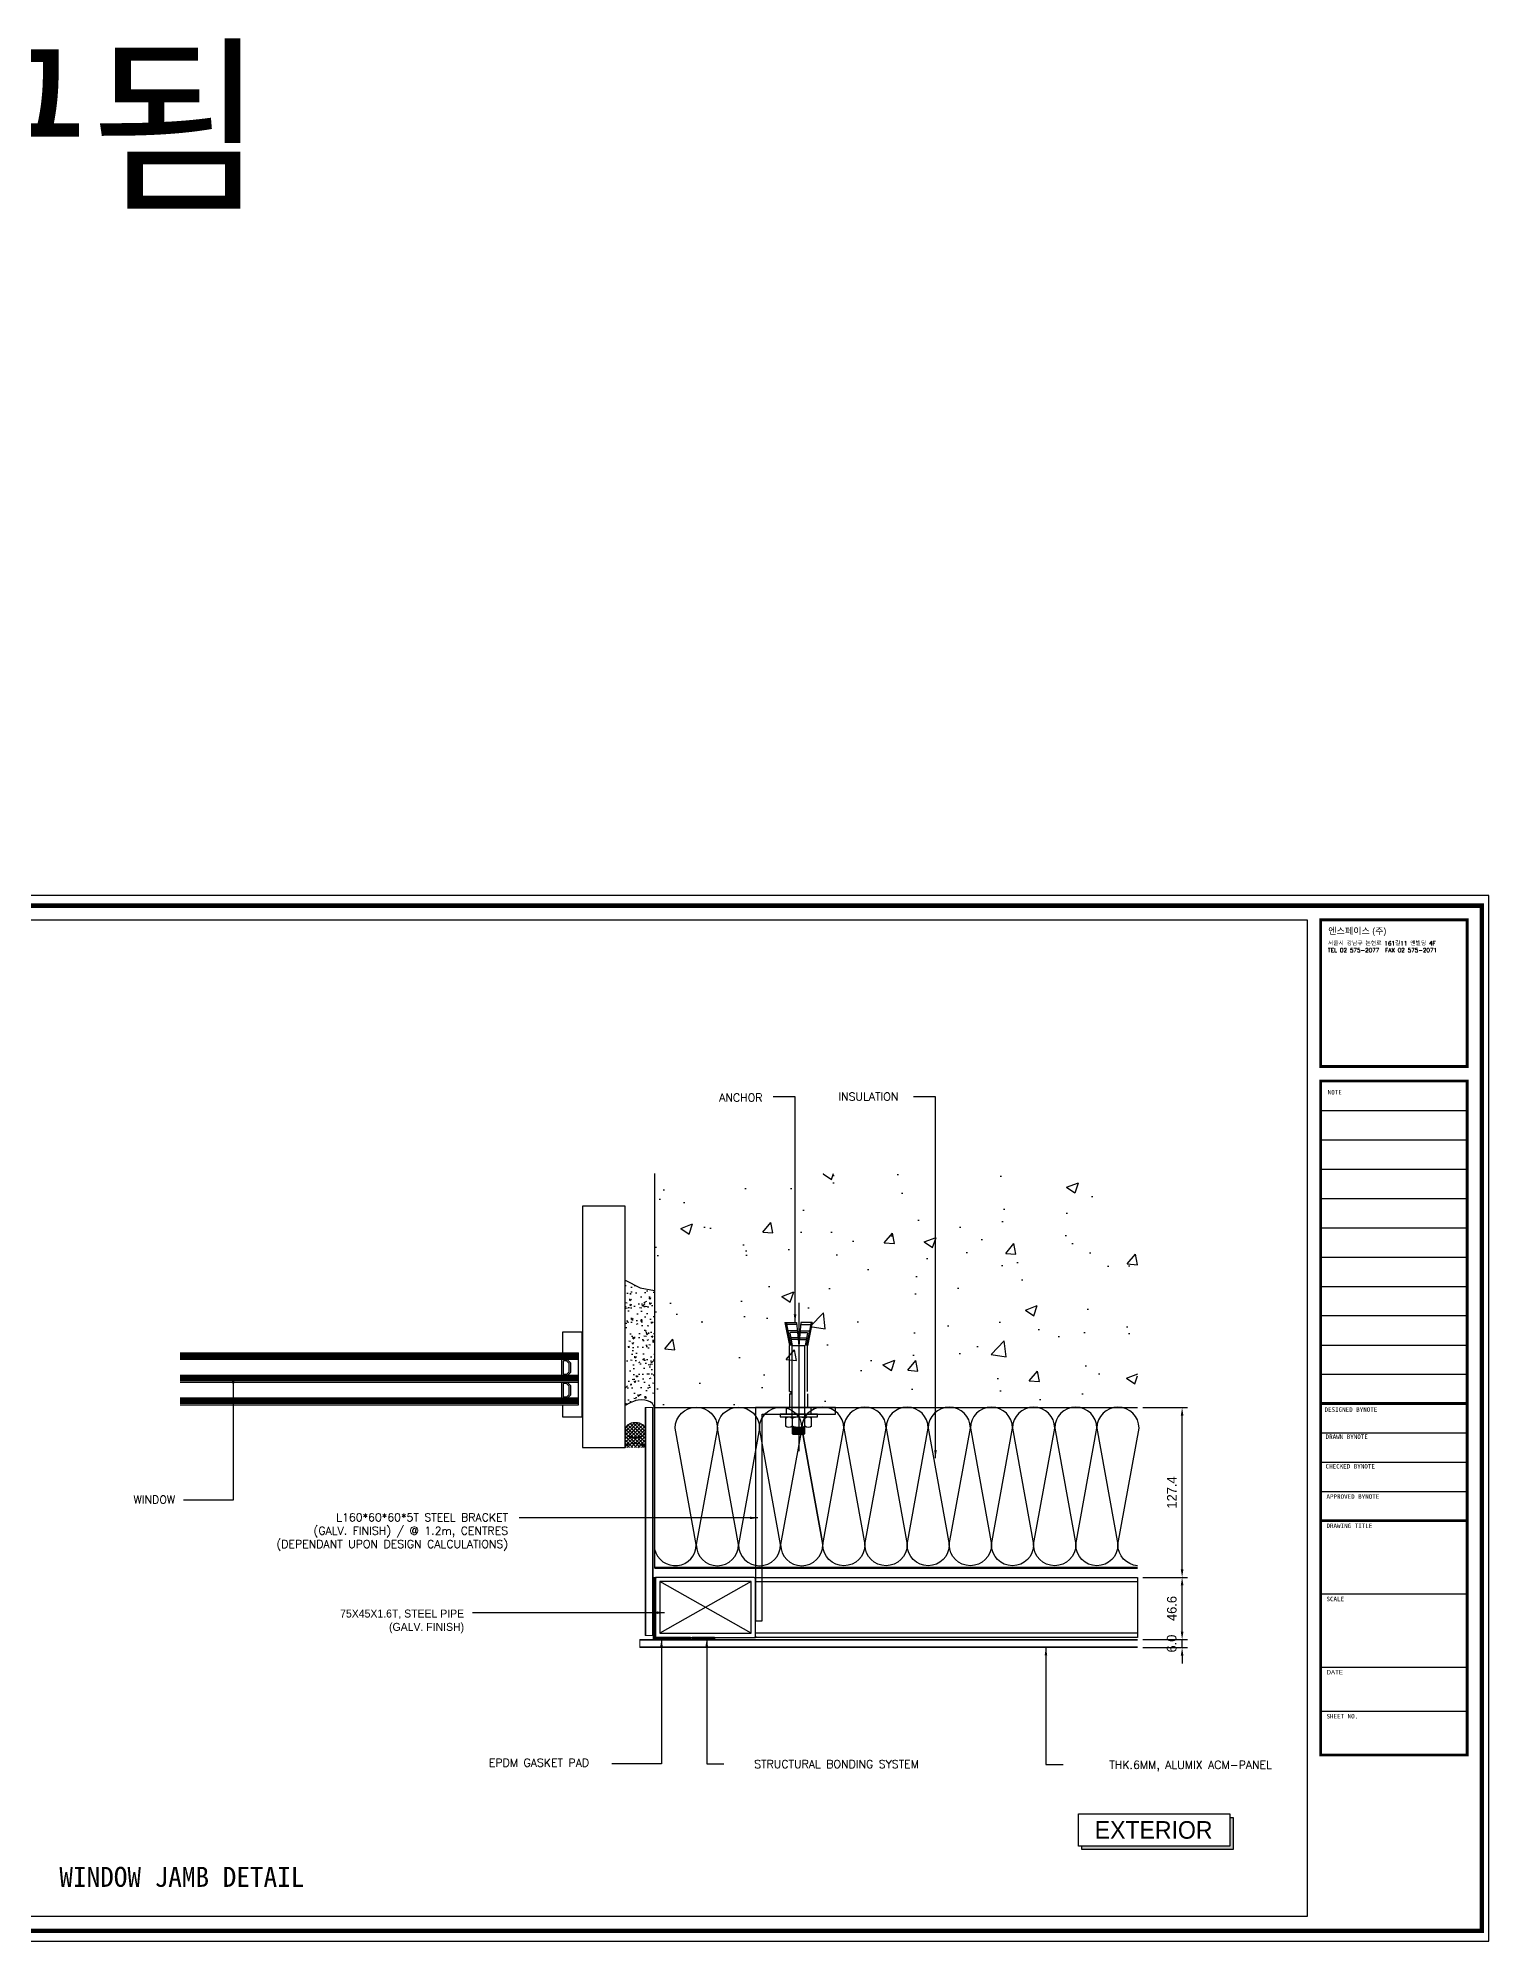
# Model space of a CAD drawing. Header units: millimetres. Extents: x 7297 to 60227, y -7497 to 19324.
# Drawn here: x 11830 to 12917, y 15577 to 17004 of the extents above; entities that cross this region are included whole.
import ezdxf
from ezdxf.enums import TextEntityAlignment as Align

# ---------------------------------------------------------------- set-up
doc = ezdxf.new("R2010")
doc.units = ezdxf.units.MM
doc.linetypes.add('HIDDEN', pattern=[0.375, 0.25, -0.125])
doc.layers.add('NS_AL_PANEL', color=32, linetype='Continuous', lineweight=9)
for name, color, linetype in [('NS_BRACKET_NUTS', 1, 'Continuous'), ('NS_CAULKING', 8, 'Continuous'), ('NS_COL_L-GREY', 8, 'Continuous'), ('NS_COL_MAGENTA', 6, 'Continuous'), ('NS_CON', 8, 'Continuous'), ('NS_DIM', 1, 'Continuous'), ('NS_FORM', 7, 'Continuous'), ('NS_FRAME', 253, 'Continuous'), ('NS_GASKET_3M', 150, 'Continuous'), ('NS_INSUL', 8, 'Continuous'), ('NS_PIPE_FRAME', 2, 'Continuous'), ('NS_TEXT', 2, 'Continuous'), ('NS_TEXT_TITLE', 141, 'Continuous'), ('NS_WATERPROOF', 150, 'Continuous')]:
    doc.layers.add(name, color=color, linetype=linetype)
doc.styles.add('Expo M', font='Expo M.ttf')
doc.styles.add('HGTXT', font='romans.shx', dxfattribs={"bigfont": 'whgtxt.shx'})
doc.styles.add('HY울릉도L', font='')
doc.styles.add('style1', font='simplex.shx')
doc.styles.add('돋움', font='')
doc.styles.get('HY울릉도L').set_extended_font_data('Dotum')
doc.styles.get('돋움').set_extended_font_data('Dotum')
doc.dimstyles.new('N-SPACE', dxfattribs={"dimscale": 4, "dimtxt": 1.8, "dimasz": 1.5, "dimexe": 1, "dimexo": 1, "dimgap": 1, "dimtad": 1, "dimtoh": 1, "dimdec": 1, "dimzin": 1, "dimdsep": 46, "dimtxsty": 'Expo M', "dimcen": 2, "dimclrd": 1, "dimclre": 1, "dimclrt": 2, "dimadec": 1, "dimazin": 0, "dimtfac": 1, "dimtdec": 1, "dimtix": 1, "dimtmove": 1, "dimatfit": 3, "dimfxl": 1, "dimtolj": 1, "dimtzin": 1, "dimarcsym": 0})
pattern_1 = [(225, (-3538512.0568, -3923753.9145), (1.3258252147, -1.3258252147), []), (315, (-3538512.0568, -3923753.9145), (1.3258252147, 1.3258252147), [])]

# ---------------------------------------------------------------- blocks, each defined once
blk = doc.blocks.new('AL-TEMPLATE')
at = {"color": 8}
for p, q in [((2716.8, 1393), (2800, 1393)), ((2716.8, 1376.3), (2800, 1376.3)), ((2716.8, 1359.7), (2800, 1359.7)), ((2716.8, 1343), (2800, 1343)), ((2716.8, 1326.4), (2800, 1326.4)), ((2716.8, 1309.8), (2800, 1309.8)), ((2716.8, 1293.1), (2800, 1293.1)), ((2716.8, 1276.5), (2800, 1276.5)), ((2716.8, 1259.8), (2800, 1259.8)), ((2716.8, 1243.2), (2800, 1243.2)), ((2716.8, 1209.9), (2800, 1209.9)), ((2716.8, 1193.3), (2800, 1193.3)), ((2716.8, 1176.6), (2800, 1176.6)), ((2716.8, 1118.4), (2800, 1118.4)), ((2716.8, 1076.8), (2800, 1076.8)), ((2716.8, 1051.8), (2800, 1051.8))]:
    blk.add_line(p, q, dxfattribs=at)
at = {"color": 7, "ltscale": 2}
blk.add_lwpolyline([(1972.3, 1515.2), (1972.3, 921.2), (2812.3, 921.2), (2812.3, 1515.2)], close=True, dxfattribs=at)
at = {"color": 8}
for points, const_width in [([(1976.3, 1509.4), (2808.3, 1509.4), (2808.3, 927), (1976.3, 927)], 2.5), ([(2716.8, 1501.3), (2800, 1501.3), (2800, 1418.1), (2716.8, 1418.1)], 1.66), ([(2716.8, 1409.8), (2800, 1409.8), (2800, 1026.9), (2716.8, 1026.9)], 1.66)]:
    blk.add_lwpolyline(points, close=True, dxfattribs=dict(at, const_width=const_width))
at = {"color": 9}
blk.add_lwpolyline([(1984.1, 1501.3), (2709.1, 1501.3), (2709.1, 935.2), (1984.1, 935.2)], close=True, dxfattribs=at)
at = {"color": 8, "const_width": 1.66}
for points in [[(2716.8, 1226.6), (2800, 1226.6)], [(2716.8, 1160), (2800, 1160)]]:
    blk.add_lwpolyline(points, dxfattribs=at)
at = {"color": 146, "true_color": 0x105689, "insert": (2721.1, 1496.9), "char_height": 3.67, "attachment_point": 1, "style": 'HGTXT'}
blk.add_mtext('{\\fExpo M|b0|i0|c129|p18;엔스페이스 (주)}', dxfattribs=at)
at = {"insert": (2720.9, 1489.2), "char_height": 2.349, "attachment_point": 1, "style": 'HGTXT'}
blk.add_mtext('서울시 강남구 논현로 161길11 엔빌딩 4F\\PTEL 02 575-2077  FAX 02 575-2071', dxfattribs=at)
at = {"color": 8, "width": 438.968, "attachment_point": 1}
for s, insert, char_height in [('NOTE', (2720.8, 1404.7), 2.56), ('DESIGNED BYNOTE', (2719, 1224.4), 2.556), ('DRAWN BYNOTE', (2719.6, 1209), 2.556), ('CHECKED BYNOTE', (2719.6, 1192.2), 2.556), ('APPROVED BYNOTE', (2720.1, 1175), 2.556), ('DRAWING TITLE', (2720.1, 1158.4), 2.556), ('SCALE', (2720.1, 1116.8), 2.56), ('{\\fﾱﾼﾸﾲ|b0|i0|c129|p49;DATE}', (2720.1, 1075.2), 2.556), ('SHEET NO.', (2720.1, 1050.2), 2.56)]:
    blk.add_mtext(s, dxfattribs=dict(at, insert=insert, char_height=char_height))
blk = doc.blocks.new('al-anchor')
for p, q in [((450.1, 842.4), (450.1, 731)), ((439.9, 827.7), (443.4, 810.2)), ((439.9, 827.7), (448.5, 827.7)), ((440.8, 827.7), (444.3, 810.3)), ((448.5, 827.7), (450.1, 810.2)), ((451.8, 827.7), (450.1, 810.2)), ((460.4, 827.7), (451.8, 827.7)), ((459.4, 827.7), (455.9, 810.3)), ((460.4, 827.7), (456.9, 810.3)), ((448.6, 826.2), (441.2, 826.2)), ((449.1, 821.3), (442.1, 821.3)), ((443.5, 819.5), (445.3, 810.3)), ((449.2, 820), (444, 820)), ((449.6, 816.1), (444.1, 816.1)), ((449.7, 814.8), (444.4, 814.8)), ((450.6, 814.8), (455.9, 814.8)), ((450.7, 816.1), (456.1, 816.1)), ((451.1, 820), (456.3, 820)), ((451.2, 821.3), (458.2, 821.3)), ((451.7, 826.2), (459.1, 826.2)), ((456.8, 819.5), (455, 810.3)), ((443.4, 775.8), (443.4, 810.2)), ((445.4, 755.9), (445.4, 810.2)), ((445.4, 810.2), (454.9, 810.2)), ((454.9, 755.9), (454.9, 810.2)), ((456.9, 775.8), (456.9, 810.3)), ((443.4, 774.2), (443.4, 763.9)), ((455.7, 774.2), (455.7, 775.8)), ((456.9, 775.8), (455.7, 775.8)), ((456.9, 774.2), (455.7, 774.2)), ((456.9, 774.2), (456.9, 763.9)), ((440.9, 763.9), (440.9, 758.9)), ((459.4, 763.9), (440.9, 763.9)), ((459.4, 763.9), (459.4, 758.9)), ((440.4, 749.9), (440.4, 755.9)), ((445.4, 744.4), (445.4, 755.9)), ((454.9, 748.9), (445.4, 748.9)), ((454.9, 748.4), (445.4, 748.4)), ((454.9, 747.9), (445.4, 747.9)), ((454.9, 747.4), (445.4, 747.4)), ((454.9, 746.9), (445.4, 746.9)), ((454.9, 746.4), (445.4, 746.4)), ((454.9, 745.9), (445.4, 745.9)), ((454.9, 745.4), (445.4, 745.4)), ((454.9, 744.9), (445.4, 744.9)), ((454.9, 744.4), (445.4, 744.4)), ((445.4, 744.4), (445.9, 743.9)), ((454.4, 743.9), (445.9, 743.9)), ((454.4, 743.9), (454.9, 744.4)), ((454.9, 755.9), (454.9, 744.4)), ((459.9, 755.9), (459.9, 749.9))]:
    blk.add_line(p, q)
blk.add_lwpolyline([(436, 758.9), (464, 758.9), (464, 756.9), (436, 756.9)], close=True)
for centre, radius, start, end in [((444, 819.5), 0.513, 91.5299, 176.3045), ((456.3, 819.5), 0.513, 3.6955, 88.4701), ((442.9, 753.3), 3.58, 45.683, 134.317), ((450.1, 745.3), 11.6, 65.7903, 114.2097), ((457.4, 753.3), 3.58, 45.683, 134.317), ((442.9, 752.4), 3.58, 225.683, 314.317), ((450.1, 760.4), 11.6, 245.7903, 294.2097), ((457.4, 752.4), 3.58, 225.683, 314.317)]:
    blk.add_arc(centre, radius, start, end)
blk = doc.blocks.new('*D943')
at = {"layer": 'NS_DIM', "color": 1, "lineweight": -2, "transparency": 16777216}
for p, q in [((12687, 15808.8), (12687, 15814.8)), ((12657.6, 15802.8), (12691, 15802.8)), ((12687, 15796.8), (12687, 15802.8)), ((12657.6, 15796.8), (12691, 15796.8)), ((12687, 15790.8), (12687, 15784.8))]:
    blk.add_line(p, q, dxfattribs=at)
at = {"layer": 'NS_DIM', "color": 1, "transparency": 16777216}
for points in [[(12686, 15808.8), (12688, 15808.8), (12687, 15802.8)], [(12686, 15790.8), (12688, 15790.8), (12687, 15796.8)]]:
    blk.add_solid(points, dxfattribs=at)
at = {"layer": 'NS_DIM', "color": 2, "transparency": 16777216, "insert": (12679.2, 15799.8), "char_height": 7.2, "attachment_point": 5, "rotation": 90, "style": 'Expo M'}
blk.add_mtext('\\A1;6.0', dxfattribs=at)
blk = doc.blocks.new('*D942')
at = {"layer": 'NS_DIM', "color": 1, "lineweight": -2, "transparency": 16777216}
for p, q in [((12657.6, 15849.4), (12691, 15849.4)), ((12687, 15808.8), (12687, 15843.4)), ((12657.6, 15802.8), (12691, 15802.8))]:
    blk.add_line(p, q, dxfattribs=at)
at = {"layer": 'NS_DIM', "color": 1, "transparency": 16777216}
for points in [[(12686, 15843.4), (12688, 15843.4), (12687, 15849.4)], [(12686, 15808.8), (12688, 15808.8), (12687, 15802.8)]]:
    blk.add_solid(points, dxfattribs=at)
at = {"layer": 'NS_DIM', "color": 2, "transparency": 16777216, "insert": (12679.3, 15826.1), "char_height": 7.2, "attachment_point": 5, "rotation": 90, "style": 'Expo M'}
blk.add_mtext('\\A1;46.6', dxfattribs=at)
blk = doc.blocks.new('*D941')
at = {"layer": 'NS_DIM', "color": 1, "lineweight": -2, "transparency": 16777216}
for p, q in [((12657.6, 15976.8), (12691, 15976.8)), ((12687, 15855.4), (12687, 15970.8)), ((12657.6, 15849.4), (12691, 15849.4))]:
    blk.add_line(p, q, dxfattribs=at)
at = {"layer": 'NS_DIM', "color": 1, "transparency": 16777216}
for points in [[(12686, 15970.8), (12688, 15970.8), (12687, 15976.8)], [(12686, 15855.4), (12688, 15855.4), (12687, 15849.4)]]:
    blk.add_solid(points, dxfattribs=at)
at = {"layer": 'NS_DIM', "color": 2, "transparency": 16777216, "insert": (12679.3, 15913.1), "char_height": 7.2, "attachment_point": 5, "rotation": 90, "style": 'Expo M'}
blk.add_mtext('\\A1;127.4', dxfattribs=at)
blk = doc.blocks.new('*U99')
for p, q in [((1, 75), (0, 75)), ((0, 74), (0, 75)), ((0, 74), (0, 1)), ((44, 75), (1, 75)), ((3.2, 3.2), (41.8, 71.8)), ((41.8, 3.2), (3.2, 71.8)), ((44, 75), (45, 75)), ((45, 74), (45, 75)), ((45, 1), (45, 74)), ((0, 1), (0, 0)), ((1, 0), (0, 0)), ((45, 1), (45, 0)), ((1, 0), (44, 0)), ((44, 0), (45, 0))]:
    blk.add_line(p, q)
blk.add_lwpolyline([(3.2, 71.8), (3.2, 3.2), (41.8, 3.2), (41.8, 71.8)], close=True)
for centre, start, end in [((1, 74), 90, 180), ((44, 74), 0, 90), ((1, 1), 180, 270), ((44, 1), 270, 0)]:
    blk.add_arc(centre, 1, start, end)
blk = doc.blocks.new('*U151')
blk.add_lwpolyline([(0, 0), (45, 0), (45, 286.4), (0, 286.4)], close=True)
at = {"linetype": 'HIDDEN'}
blk.add_lwpolyline([(3.2, 0), (41.8, 0), (41.8, 286.4), (3.2, 286.4)], close=True, dxfattribs=at)

msp = doc.modelspace()

# ---------------------------------------------------------------- hatches: boundary and pattern name
at = {"layer": 'NS_CAULKING'}
h = msp.add_hatch(dxfattribs=at)
h.set_pattern_fill('NET', color=256, scale=15, angle=225, style=0)
h.set_pattern_definition(pattern_1)
edge = h.paths.add_edge_path()
edge.add_ellipse((12277.14, 15959.82), major_axis=(-7.5, 0), ratio=0.7810297, start_angle=0, end_angle=360)
edge.add_line((12277.14, 15953.97), (12277.14, 15949.84))
edge.add_ellipse((12277.14, 15946.85), major_axis=(7.5, 0), ratio=0.4, start_angle=0, end_angle=180, ccw=False)
edge.add_line((12284.64, 15946.85), (12284.64, 15961.01))
edge.add_line((12284.64, 15961.01), (12284.43, 15961.15))
h = msp.add_hatch(dxfattribs=at)
h.set_pattern_fill('NET', color=256, scale=15, angle=225, style=0)
h.set_pattern_definition(pattern_1)
edge = h.paths.add_edge_path()
edge.add_ellipse((12277.14, 15959.82), major_axis=(-7.5, 0), ratio=0.7810297, start_angle=0, end_angle=360)
edge.add_line((12269.64, 15959.82), (12269.64, 15946.85))
edge.add_ellipse((12277.14, 15946.85), major_axis=(7.5, 0), ratio=0.4, start_angle=0, end_angle=180, ccw=False)
edge.add_line((12277.14, 15949.84), (12277.14, 15953.97))
at = {"layer": 'NS_COL_L-GREY'}
h = msp.add_hatch(dxfattribs=at)
h.set_pattern_fill('AR-CONC', color=256, scale=2, angle=90, style=0)
h.set_pattern_definition([(40, (3581735.576, -3940760), (-1.2550427, 14.345203652), [1.5, -16.5]), (95, (3581735.576, -3940760), (15.043842674, -2.775026672), [1.2, -13.2]), (349.5486, (3581735.471, -3940758.804), (13.78879084, 11.570187634), [1.2748038, -14.02284224]), (43.8158, (3581739.576, -3940760), (-3.310380287, 21.34482097), [2.25, -24.75]), (353.3644, (3581739.3, -3940758.22), (19.48235742, 18.69325411), [1.91220576, -21.03426]), (98.8158, (3581739.576, -3940760), (19.48237202, 18.6932389), [1.8, -19.8]), (69, (3581738.576, -3940758), (-8.052377813, 11.938141042), [1.5, -16.5]), (124, (3581738.576, -3940758), (14.5030009, 4.86630664), [1.2, -13.2]), (18.5486, (3581737.905, -3940757.005), (6.450609934, 16.80445257), [1.2748038, -14.02284224]), (52.5, (3581735.576, -3940759.9995), (6.6578770766, 0.2431971063), [0, -13.04, 0, -13.4, 0, -13.25]), (82.5, (3581735.576, -3940759.9995), (7.888234238, 5.261390749), [0, -7.64, 0, -12.74, 0, -5.05]), (122.5, (3581735.576, -3940764.4595), (-0.4510974347, 10.6764487234), [0, -5, 0, -15.6, 0, -20.7]), (132.5, (3581735.576, -3940766.4595), (2.002099647, 11.663723387), [0, -6.5, 0, -10.36, 0, -14.7])])
h.paths.add_polyline_path([(12269.64, 15978.22), (12269.64, 15984.34), (12269.64, 15989.84), (12269.64, 15996.42), (12269.64, 16072.23), (12280.82, 16066.5), (12291.64, 16064.55), (12291.64, 15996.94), (12291.64, 15976.85), (12290.08, 15979.95), (12288.39, 15981.12), (12286.41, 15981.92), (12284.33, 15982.4), (12281.83, 15982.59), (12279.22, 15982.38), (12277.62, 15982.03), (12275.69, 15981.32), (12273.3, 15980.33)])
at = {"layer": 'NS_COL_MAGENTA'}
msp.add_hatch(color=256, dxfattribs=at).paths.add_polyline_path([(12725.23, 15669.47), (12722.84, 15669.47), (12722.84, 15647.93), (12611.8, 15647.93), (12611.8, 15645.37), (12725.23, 15645.37)])
at = {"layer": 'NS_CON'}
h = msp.add_hatch(dxfattribs=at)
h.set_pattern_fill('AR-CONC', color=256, scale=0.5, style=0)
h.set_pattern_definition([(50, (9812.77, 12008.856), (91.0923, -7.9695), [9.525, -104.775]), (355, (9812.77, 12008.86), (-17.6217, 95.5284), [7.62, -83.8203]), (100.4514, (9820.36, 12008.19), (73.4706, 87.5589), [8.095, -89.0451]), (46.1842, (9812.77, 12034.26), (135.5395, -21.0212), [14.2875, -157.1625]), (96.6356, (9824.07, 12032.5), (118.702, 123.713), [12.1425, -133.5678]), (351.184, (9812.77, 12034.26), (118.702, 123.713), [11.43, -125.73]), (21, (9825.47, 12027.906), (75.8072, -51.1326), [9.525, -104.775]), (326, (9825.47, 12027.91), (30.901, 92.094), [7.62, -83.82]), (71.4514, (9831.79, 12023.645), (106.7082, 40.9614), [8.095, -89.045]), (37.5, (9812.773, 12008.856), (1.5443, 42.27752), [0, -82.804, 0, -85.09, 0, -84.1375]), (7.5, (9812.773, 12008.856), (33.40983, 50.0903), [0, -48.514, 0, -80.899, 0, -32.0675]), (327.5, (9784.452, 12008.856), (67.7953, -2.86437), [0, -31.75, 0, -99.06, 0, -131.445]), (317.5, (9771.75, 12008.856), (74.0646, 12.71325), [0, -41.275, 0, -65.786, 0, -93.345])])
h.paths.add_polyline_path([(12653.6, 15977.25), (12291.64, 15977.25), (12291.64, 16152.25), (12654.22, 16152.25)])
at = {"layer": 'NS_GASKET_3M'}
h = msp.add_hatch(dxfattribs=at)
h.set_pattern_fill('NET3', color=256, scale=0.15, angle=270, style=0)
h.set_pattern_definition([(270, (8417.19305, 10719.89476), (0.47625, -9e-17), []), (330, (8417.19305, 10719.89476), (0.238125, 0.4124446), []), (30, (8417.19305, 10719.89476), (-0.238125, 0.4124446), [])])
h.paths.add_polyline_path([(12291.14, 15849.45, 0.4142136), (12290.64, 15848.95), (12290.64, 15832.95, 0.4142136), (12291.14, 15832.45), (12291.74, 15832.45, 0.4142136), (12292.24, 15832.95), (12292.24, 15848.95, 0.4142136), (12291.74, 15849.45)])
h = msp.add_hatch(dxfattribs=at)
h.set_pattern_fill('JIS_WOOD', color=256, angle=-90, style=0)
h.set_pattern_definition([(315, (8291.6784, 10697.39476), (0.5, 0.5), [])])
h.paths.add_polyline_path([(12292.24, 15804.45), (12292.24, 15832.45), (12290.64, 15832.45), (12290.64, 15804.45)])
h = msp.add_hatch(dxfattribs=at)
h.set_pattern_fill('JIS_WOOD', color=256, style=0)
h.set_pattern_definition([(45, (17425.6859, 11803.88905), (-0.5, 0.5), [])])
h.paths.add_polyline_path([(12318.64, 15804.45), (12290.64, 15804.45), (12290.64, 15802.85), (12318.64, 15802.85)])
h = msp.add_hatch(dxfattribs=at)
h.set_pattern_fill('NET3', color=256, scale=0.15, style=0)
h.set_pattern_definition([(180, (7160.0841, 11803.88905), (0, 0.47625), []), (120, (7160.0841, 11803.88905), (0.4124446, 0.238125), []), (60, (7160.0841, 11803.88905), (0.4124446, -0.238125), [])])
h.paths.add_polyline_path([(12320.14, 15804.45, 0.4142136), (12319.64, 15803.95), (12319.64, 15803.35, 0.4142136), (12320.14, 15802.85), (12336.14, 15802.85, 0.4142136), (12336.64, 15803.35), (12336.64, 15803.95, 0.4142136), (12336.14, 15804.45)])

# ---------------------------------------------------------------- linework, layer by layer
at = {"layer": 'NS_AL_PANEL'}
for p, q in [((12284.64, 15976.85), (12290.64, 15976.85)), ((12284.64, 15805.85), (12284.64, 15976.85)), ((12285.14, 15805.85), (12285.14, 15976.85)), ((12290.14, 15805.85), (12290.14, 15976.85)), ((12290.64, 15805.85), (12290.64, 15976.85)), ((12280.64, 15802.85), (12653.6, 15802.85)), ((12280.64, 15796.85), (12280.64, 15802.85)), ((12280.64, 15802.35), (12653.6, 15802.35)), ((12280.64, 15797.35), (12653.6, 15797.35)), ((12290.64, 15805.85), (12284.64, 15805.85)), ((12280.64, 15796.85), (12653.6, 15796.85))]:
    msp.add_line(p, q, dxfattribs=at)
at = {"layer": 'NS_BRACKET_NUTS'}
msp.add_lwpolyline([(12427.24, 15976.85), (12367.24, 15976.85), (12367.24, 15816.85), (12372.24, 15816.85), (12372.24, 15971.85), (12427.24, 15971.85)], close=True, dxfattribs=at)
at = {"layer": 'NS_CAULKING'}
msp.add_ellipse((12277.14, 15959.82), major_axis=(-7.5, 0), ratio=0.7810297, dxfattribs=at)
msp.add_ellipse((12277.14, 15946.85), major_axis=(7.5, 0), ratio=0.4, start_param=0, end_param=3.1415927, dxfattribs=at)
at = {"layer": 'NS_COL_L-GREY'}
msp.add_lwpolyline([(12269.64, 15946.85), (12269.64, 16127.85), (12237.64, 16127.85), (12237.64, 15946.85)], close=True, dxfattribs=at)
for points in [[(12269.64, 15978.22), (12269.64, 15984.34), (12269.64, 15989.84), (12269.64, 15996.42), (12269.64, 16072.23), (12280.82, 16066.5), (12291.64, 16064.55), (12291.64, 15996.94), (12291.64, 15976.85), (12290.08, 15979.95), (12288.39, 15981.12), (12286.41, 15981.92), (12284.33, 15982.4), (12281.83, 15982.59), (12279.22, 15982.38), (12277.62, 15982.03), (12275.69, 15981.32), (12273.3, 15980.33), (12269.64, 15978.22)], [(12222.64, 15978.75), (12222.64, 15969.95), (12237.44, 15969.95), (12237.44, 16033.44), (12222.64, 16033.44), (12222.64, 16017.75)], [(11936.07, 15978.75), (12234.64, 15978.75), (12234.64, 16017.75)], [(11936.07, 16017.75), (12234.64, 16017.75)], [(12234.64, 16016.75), (11936.07, 16016.75)], [(12234.64, 16015.75), (11936.07, 16015.75)], [(12234.64, 16014.75), (11936.07, 16014.75)], [(12234.64, 16013.75), (11936.07, 16013.75)], [(12234.64, 16012.75), (11936.07, 16012.75)], [(12222.14, 16000.75), (12222.14, 16012.75)], [(12234.64, 16000.75), (11936.07, 16000.75)], [(12234.64, 15999.75), (11936.07, 15999.75)], [(12234.64, 15998.75), (11936.07, 15998.75)], [(12234.64, 15997.75), (11936.07, 15997.75)], [(12234.64, 15996.75), (11936.07, 15996.75)], [(11936.07, 15995.75), (12234.64, 15995.75)], [(12234.64, 15983.75), (11936.07, 15983.75)], [(12234.64, 15982.75), (11936.07, 15982.75)], [(12222.14, 15983.75), (12222.14, 15995.75)], [(12234.64, 15981.75), (11936.07, 15981.75)], [(12234.64, 15980.75), (11936.07, 15980.75)], [(12234.64, 15979.75), (11936.07, 15979.75)]]:
    msp.add_lwpolyline(points, dxfattribs=at)
for points in [[(12223.14, 16001.95, 0.4142136), (12223.34, 16001.75), (12225.64, 16001.75, 0.1989124), (12225.78, 16001.8), (12227.58, 16003.6, 0.1989124), (12227.64, 16003.74), (12227.63, 16009.75, 0.1989124), (12227.58, 16009.89), (12225.78, 16011.69, 0.1989124), (12225.64, 16011.75), (12223.33, 16011.75, 0.4142136), (12223.13, 16011.55)], [(12223.14, 15984.95, 0.4142136), (12223.34, 15984.75), (12225.64, 15984.75, 0.1989124), (12225.78, 15984.8), (12227.58, 15986.6, 0.1989124), (12227.64, 15986.74), (12227.63, 15992.75, 0.1989124), (12227.58, 15992.89), (12225.78, 15994.69, 0.1989124), (12225.64, 15994.75), (12223.33, 15994.75, 0.4142136), (12223.13, 15994.55)]]:
    msp.add_lwpolyline(points, format="xyb", close=True, dxfattribs=at)
for points in [[(12226.01, 16012.75, -0.1989124), (12226.22, 16012.66), (12228.55, 16010.33, -0.1989124), (12228.63, 16010.12), (12228.64, 16003.37, -0.1989124), (12228.55, 16003.16), (12226.22, 16000.83, -0.1989124), (12226.01, 16000.75), (12226.01, 16000.75)], [(12226.01, 15995.75, -0.1989124), (12226.22, 15995.66), (12228.55, 15993.33, -0.1989124), (12228.63, 15993.12), (12228.64, 15986.37, -0.1989124), (12228.55, 15986.16), (12226.22, 15983.83, -0.1989124), (12226.01, 15983.75), (12226.01, 15983.75)]]:
    msp.add_lwpolyline(points, format="xyb", dxfattribs=at)
at = {"layer": 'NS_COL_MAGENTA'}
msp.add_lwpolyline([(12609.41, 15672.03), (12722.84, 15672.03), (12722.84, 15647.93), (12609.41, 15647.93)], close=True, dxfattribs=at)
msp.add_lwpolyline([(12722.84, 15669.47), (12725.23, 15669.47), (12725.23, 15645.37), (12611.8, 15645.37), (12611.8, 15647.93)], dxfattribs=at)
at = {"layer": 'NS_CON'}
msp.add_lwpolyline([(12291.64, 16152.25), (12291.64, 15976.85), (12653.6, 15976.85)], dxfattribs=at)
at = {"layer": 'NS_GASKET_3M'}
for points in [[(12291.14, 15832.45, -0.4142136), (12290.64, 15832.95), (12290.64, 15848.95, -0.4142136), (12291.14, 15849.45), (12291.74, 15849.45, -0.4142136), (12292.24, 15848.95), (12292.24, 15832.95, -0.4142136), (12291.74, 15832.45)], [(12336.14, 15804.45), (12320.14, 15804.45, 0.4142136), (12319.64, 15803.95), (12319.64, 15803.35, 0.4142136), (12320.14, 15802.85), (12336.14, 15802.85, 0.4142136), (12336.64, 15803.35), (12336.64, 15803.95, 0.4142136), (12336.14, 15804.45)]]:
    msp.add_lwpolyline(points, format="xyb", dxfattribs=at)
for points in [[(12290.64, 15832.45), (12290.64, 15802.85), (12318.64, 15802.85), (12318.64, 15804.45), (12290.64, 15804.45)], [(12292.24, 15804.45), (12292.24, 15832.45), (12290.64, 15832.45)]]:
    msp.add_lwpolyline(points, dxfattribs=at)
at = {"layer": 'NS_INSUL', "ltscale": 2}
for points in [[(12291.64, 15870.64, 0.8989022), (12322.88, 15873.98), (12307.08, 15961.33, -1), (12338.68, 15961.33), (12322.88, 15873.98, 1), (12354.48, 15873.98), (12338.68, 15961.33, -1), (12370.28, 15961.33), (12354.48, 15873.98, 1), (12386.08, 15873.98), (12370.28, 15961.33, -1), (12401.88, 15961.33), (12386.08, 15873.98, 1), (12417.68, 15873.98), (12401.88, 15961.33, -0.4142136)], [(12512.49, 15873.98), (12528.29, 15961.33, 1), (12496.69, 15961.33), (12512.49, 15873.98, -1), (12480.89, 15873.98), (12496.69, 15961.33, 1), (12465.09, 15961.33), (12480.89, 15873.98, -1), (12449.29, 15873.98), (12465.09, 15961.33, 1), (12433.49, 15961.33), (12449.29, 15873.98, -1), (12417.68, 15873.98), (12433.49, 15961.33, 1), (12401.88, 15961.33), (12417.68, 15873.98, -1)], [(12653.6, 15858.21, -0.3939789), (12638.9, 15873.98), (12654.7, 15961.33, 1), (12623.09, 15961.33), (12638.9, 15873.98, -1), (12607.29, 15873.98), (12623.09, 15961.33, 1), (12591.49, 15961.33), (12607.29, 15873.98, -1), (12575.69, 15873.98), (12591.49, 15961.33, 1), (12559.89, 15961.33), (12575.69, 15873.98, -1), (12544.09, 15873.98), (12559.89, 15961.33, 1), (12528.29, 15961.33), (12544.09, 15873.98, -1), (12512.49, 15873.98)]]:
    msp.add_lwpolyline(points, format="xyb", dxfattribs=at)
at = {"layer": 'NS_TEXT'}
msp.add_line((12291.64, 15857.13), (12653.6, 15857.13), dxfattribs=at)
at = {"layer": 'NS_WATERPROOF'}
msp.add_line((12291.64, 15976.85), (12291.64, 15857.13), dxfattribs=at)
at = {"layer": 'NS_WATERPROOF', "ltscale": 25, "const_width": 1}
for points in [[(12291.64, 15856.13), (12291.64, 15976.85)], [(12291.64, 15856.13), (12653.6, 15856.13)]]:
    msp.add_lwpolyline(points, dxfattribs=at)

# ---------------------------------------------------------------- block references
at = {"layer": 'NS_BRACKET_NUTS', "xscale": -1, "rotation": 359.9999999999454}
msp.add_blockref('al-anchor', (12849.74, 15212.97), dxfattribs=at)
at = {"layer": 'NS_FORM', "xscale": 1.32, "yscale": 1.32, "zscale": 1.32}
msp.add_blockref('AL-TEMPLATE', (9204.67, 14360.74), dxfattribs=at)
at = {"layer": 'NS_FRAME', "xscale": -1, "rotation": 270}
msp.add_blockref('*U151', (12367.24, 15804.45), dxfattribs=at)
at = {"layer": 'NS_PIPE_FRAME', "rotation": 90}
msp.add_blockref('*U99', (12367.24, 15804.45), dxfattribs=at)

# ---------------------------------------------------------------- texts
at = {"layer": 'NS_TEXT', "char_height": 6, "attachment_point": 1, "style": 'style1'}
for s, insert, width in [('ANCHOR', (12340.05, 16212.25), 43.6087), ('INSULATION', (12429.33, 16212.95), 52.8264), ('WINDOW', (11901.1, 15910.72), 147.6327), ('\\pxqr;L160*60*60*5T STEEL BRACKET \\P(GALV. FINISH) / @ 1.2m, CENTRES\\P(DEPENDANT UPON DESIGN CALCULATIONS)', (11982.63, 15897.46), 199.1516), ('\\pxqr;{\\fHY울릉도L|b0|i0|c129|p18;75X45X1.6T, STEEL PIPE\\P(GALV. FINISH)}', (11980.32, 15825.31), 168.5268), ('EPDM GASKET PAD ', (12167.41, 15713.46), 147.6327), ('\\pxqr;STRUCTURAL BONDING SYSTEM', (12342.09, 15712.44), 147.6327), ('\\pxqr;THK.6MM, ALUMIX ACM-PANEL', (12601.78, 15711.85), 152.5309)]:
    msp.add_mtext(s, dxfattribs=dict(at, insert=insert, width=width))
at = {"layer": 'NS_TEXT_TITLE', "style": '돋움'}
msp.add_text('전문 시공업체를 통한 시공 요구됨', height=105, dxfattribs=at).set_placement((10002.29, 16937.86), align=Align.MIDDLE_LEFT)
at = {"layer": 'NS_TEXT_TITLE', "style": 'HY울릉도L'}
msp.add_text('EXTERIOR', height=13.2, dxfattribs=at).set_placement((12621.52, 15653.44))
at = {"layer": 'NS_TEXT_TITLE'}
msp.add_text('WINDOW JAMB DETAIL', height=15, dxfattribs=at).set_placement((11845.46, 15617.36))

# ---------------------------------------------------------------- dimensions: what is measured, and where the dimension line sits
at = {"layer": 'NS_DIM'}
for base, p1, p2, picture, middle in [((12686.97, 15976.85), (12653.6, 15849.45), (12653.6, 15976.85), '*D941', (12679.28, 15913.15)), ((12686.97, 15849.45), (12653.6, 15802.85), (12653.6, 15849.45), '*D942', (12679.28, 15826.15))]:
    dim = msp.add_linear_dim(base=base, p1=p1, p2=p2, angle=90, dimstyle='N-SPACE', dxfattribs=at)
    dim.commit()
    dim.dimension.update_dxf_attribs({"geometry": picture, "text_midpoint": middle})
dim = msp.add_linear_dim(base=(12686.97, 15802.85), p1=(12653.6, 15796.85), p2=(12653.6, 15802.85), angle=90, dimstyle='N-SPACE', dxfattribs=at)
dim.commit()
dim.dimension.update_dxf_attribs({"geometry": '*D943', "text_midpoint": (12686.97, 15799.85), "dimtype": 128})

# ---------------------------------------------------------------- leaders
for points in [[(12396.88, 16040.67), (12396.88, 16209.73), (12380.4, 16209.73)], [(12502.13, 15938.92), (12502.13, 16209.73), (12485.64, 16209.73)], [(11975.73, 16001.02), (11975.73, 15907.3), (11938.45, 15907.3)], [(12369.03, 15894.04), (12190.1, 15894.04)], [(12299.13, 15822.97), (12155.05, 15822.97)], [(12296.79, 15803.39), (12296.79, 15709.66), (12259.5, 15709.66)], [(12330.7, 15803.39), (12330.7, 15709.66), (12343.63, 15709.66)], [(12584.93, 15796.85), (12584.93, 15709.12), (12597.86, 15709.12)]]:
    msp.add_leader(points, dimstyle='N-SPACE', dxfattribs=at)

doc.saveas('drawing.dxf')
